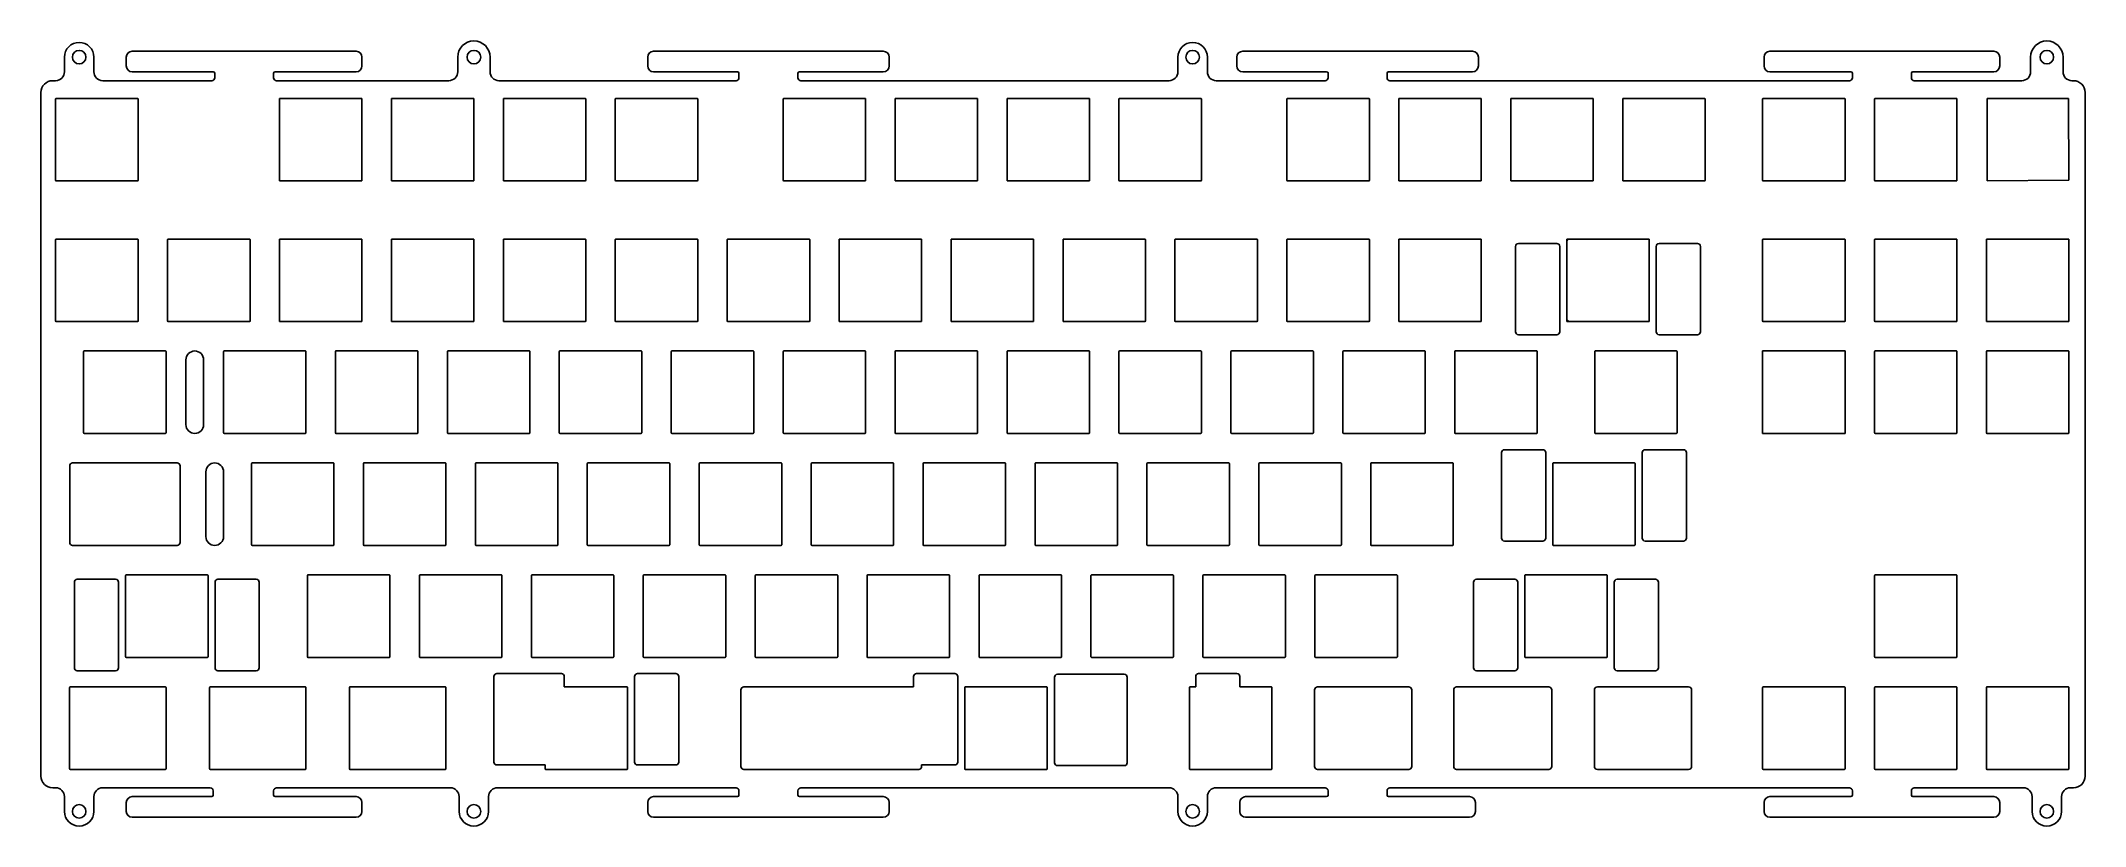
# Model space of a CAD drawing. Header units: inches. Extents: x -1240 to -893, y -581 to -448.
import ezdxf

# ---------------------------------------------------------------- set-up
doc = ezdxf.new("R2010")
doc.units = ezdxf.units.IN
doc.header["$LTSCALE"] = 0.64311
doc.header["$MEASUREMENT"] = 0
doc.layers.get('0').update_dxf_attribs({"linetype": 'CONTINUOUS'})

msp = doc.modelspace()

# ---------------------------------------------------------------- linework, layer by layer
at = {"color": 7, "linetype": 'Continuous'}
for p, q in [((-1235.8, -453.4), (-1235.8, -450.9)), ((-1230.8, -450.9), (-1230.8, -453.4)), ((-1225.3, -450.9), (-1225.3, -452.4)), ((-1186.3, -449.9), (-1224.3, -449.9)), ((-1185.3, -452.4), (-1185.3, -450.9)), ((-1169.05, -453.4), (-1169.05, -450.9)), ((-1163.55, -450.9), (-1163.55, -453.4)), ((-1136.8, -450.9), (-1136.8, -452.4)), ((-1096.8, -449.9), (-1135.8, -449.9)), ((-1095.8, -452.4), (-1095.8, -450.9)), ((-1046.8, -453.4), (-1046.8, -450.9)), ((-1041.8, -450.9), (-1041.8, -453.4)), ((-1036.8, -450.9), (-1036.8, -452.4)), ((-996.8, -449.9), (-1035.8, -449.9)), ((-995.8, -452.4), (-995.8, -450.9)), ((-947.3, -450.9), (-947.3, -452.4)), ((-908.3, -449.9), (-946.3, -449.9)), ((-907.3, -452.4), (-907.3, -450.9)), ((-902.05, -453.4), (-902.05, -450.9)), ((-896.55, -450.9), (-896.55, -453.4)), ((-1224.3, -453.4), (-1210.55, -453.4)), ((-1210.3, -454.4), (-1210.3, -453.65)), ((-1200.3, -453.65), (-1200.3, -454.4)), ((-1200.05, -453.4), (-1186.3, -453.4)), ((-1135.8, -453.4), (-1121.55, -453.4)), ((-1121.3, -454.4), (-1121.3, -453.65)), ((-1111.3, -453.65), (-1111.3, -454.4)), ((-1111.05, -453.4), (-1096.8, -453.4)), ((-1035.8, -453.4), (-1021.55, -453.4)), ((-1021.3, -454.4), (-1021.3, -453.65)), ((-1011.3, -453.65), (-1011.3, -454.4)), ((-1011.05, -453.4), (-996.8, -453.4)), ((-946.3, -453.4), (-932.55, -453.4)), ((-932.3, -454.4), (-932.3, -453.65)), ((-922.3, -453.65), (-922.3, -454.4)), ((-922.05, -453.4), (-908.3, -453.4)), ((-1239.8, -572.9), (-1239.8, -456.9)), ((-1237.8, -454.9), (-1237.3, -454.9)), ((-1237.3, -458), (-1237.3, -471.8)), ((-1223.4, -457.9), (-1237.2, -457.9)), ((-1229.3, -454.9), (-1210.8, -454.9)), ((-1223.3, -471.8), (-1223.3, -458)), ((-1199.8, -454.9), (-1170.55, -454.9)), ((-1199.3, -458), (-1199.3, -471.8)), ((-1185.4, -457.9), (-1199.2, -457.9)), ((-1185.3, -471.8), (-1185.3, -458)), ((-1180.3, -458), (-1180.3, -471.8)), ((-1166.4, -457.9), (-1180.2, -457.9)), ((-1166.3, -471.8), (-1166.3, -458)), ((-1162.05, -454.9), (-1121.8, -454.9)), ((-1161.3, -458), (-1161.3, -471.8)), ((-1147.4, -457.9), (-1161.2, -457.9)), ((-1147.3, -471.8), (-1147.3, -458)), ((-1142.3, -458), (-1142.3, -471.8)), ((-1128.4, -457.9), (-1142.2, -457.9)), ((-1128.3, -471.8), (-1128.3, -458)), ((-1113.8, -458), (-1113.8, -471.8)), ((-1099.9, -457.9), (-1113.7, -457.9)), ((-1110.8, -454.9), (-1048.3, -454.9)), ((-1099.8, -471.8), (-1099.8, -458)), ((-1094.8, -458), (-1094.8, -471.8)), ((-1080.9, -457.9), (-1094.7, -457.9)), ((-1080.8, -471.8), (-1080.8, -458)), ((-1075.8, -458), (-1075.8, -471.8)), ((-1061.9, -457.9), (-1075.7, -457.9)), ((-1061.8, -471.8), (-1061.8, -458)), ((-1056.8, -458), (-1056.8, -471.8)), ((-1042.9, -457.9), (-1056.7, -457.9)), ((-1042.8, -471.8), (-1042.8, -458)), ((-1040.3, -454.9), (-1021.8, -454.9)), ((-1028.3, -458), (-1028.3, -471.8)), ((-1014.4, -457.9), (-1028.2, -457.9)), ((-1014.3, -471.8), (-1014.3, -458)), ((-1010.8, -454.9), (-932.8, -454.9)), ((-1009.3, -458), (-1009.3, -471.8)), ((-995.4, -457.9), (-1009.2, -457.9)), ((-995.3, -471.8), (-995.3, -458)), ((-990.3, -458), (-990.3, -471.8)), ((-976.4, -457.9), (-990.2, -457.9)), ((-976.3, -471.8), (-976.3, -458)), ((-971.3, -458), (-971.3, -471.8)), ((-957.4, -457.9), (-971.2, -457.9)), ((-957.3, -471.8), (-957.3, -458)), ((-947.55, -458), (-947.55, -471.8)), ((-933.65, -457.9), (-947.45, -457.9)), ((-933.55, -471.8), (-933.55, -458)), ((-928.55, -458), (-928.55, -471.8)), ((-914.65, -457.9), (-928.45, -457.9)), ((-921.8, -454.9), (-903.55, -454.9)), ((-914.55, -471.8), (-914.55, -458)), ((-895.65, -457.9), (-909.45, -457.9)), ((-909.45, -457.9), (-909.45, -471.9)), ((-895.55, -471.8), (-895.65, -457.9)), ((-892.8, -456.9), (-892.8, -572.9)), ((-1237.2, -471.9), (-1223.4, -471.9)), ((-1199.2, -471.9), (-1185.4, -471.9)), ((-1180.2, -471.9), (-1166.4, -471.9)), ((-1161.2, -471.9), (-1147.4, -471.9)), ((-1142.2, -471.9), (-1128.4, -471.9)), ((-1113.7, -471.9), (-1099.9, -471.9)), ((-1094.7, -471.9), (-1080.9, -471.9)), ((-1075.7, -471.9), (-1061.9, -471.9)), ((-1056.7, -471.9), (-1042.9, -471.9)), ((-1028.2, -471.9), (-1014.4, -471.9)), ((-1009.2, -471.9), (-995.4, -471.9)), ((-990.2, -471.9), (-976.4, -471.9)), ((-971.2, -471.9), (-957.4, -471.9)), ((-947.45, -471.9), (-933.65, -471.9)), ((-928.45, -471.9), (-914.65, -471.9)), ((-909.45, -471.9), (-895.55, -471.8)), ((-1237.3, -495.67), (-1237.3, -481.87)), ((-1237.2, -481.77), (-1223.4, -481.77)), ((-1223.3, -481.87), (-1223.3, -495.67)), ((-1218.3, -495.67), (-1218.3, -481.87)), ((-1218.2, -481.77), (-1204.4, -481.77)), ((-1204.3, -481.87), (-1204.3, -495.67)), ((-1199.3, -495.67), (-1199.3, -481.87)), ((-1199.2, -481.77), (-1185.4, -481.77)), ((-1185.3, -481.87), (-1185.3, -495.67)), ((-1180.3, -495.67), (-1180.3, -481.87)), ((-1180.2, -481.77), (-1166.4, -481.77)), ((-1166.3, -481.87), (-1166.3, -495.67)), ((-1161.3, -495.67), (-1161.3, -481.87)), ((-1161.2, -481.77), (-1147.4, -481.77)), ((-1147.3, -481.87), (-1147.3, -495.67)), ((-1142.3, -495.67), (-1142.3, -481.87)), ((-1142.2, -481.77), (-1128.4, -481.77)), ((-1128.3, -481.87), (-1128.3, -495.67)), ((-1123.3, -495.67), (-1123.3, -481.87)), ((-1123.2, -481.77), (-1109.4, -481.77)), ((-1109.3, -481.87), (-1109.3, -495.67)), ((-1104.3, -495.67), (-1104.3, -481.87)), ((-1104.2, -481.77), (-1090.4, -481.77)), ((-1090.3, -481.87), (-1090.3, -495.67)), ((-1085.3, -495.67), (-1085.3, -481.87)), ((-1085.2, -481.77), (-1071.4, -481.77)), ((-1071.3, -481.87), (-1071.3, -495.67)), ((-1066.3, -495.67), (-1066.3, -481.87)), ((-1066.2, -481.77), (-1052.4, -481.77)), ((-1052.3, -481.87), (-1052.3, -495.67)), ((-1047.3, -495.67), (-1047.3, -481.87)), ((-1047.2, -481.77), (-1033.4, -481.77)), ((-1033.3, -481.87), (-1033.3, -495.67)), ((-1028.3, -495.67), (-1028.3, -481.87)), ((-1028.2, -481.77), (-1014.4, -481.77)), ((-1014.3, -481.87), (-1014.3, -495.67)), ((-1009.3, -495.67), (-1009.3, -481.87)), ((-1009.2, -481.77), (-995.4, -481.77)), ((-995.3, -481.87), (-995.3, -495.67)), ((-980.8, -486.27), (-980.8, -481.87)), ((-980.7, -481.77), (-966.9, -481.77)), ((-966.8, -481.87), (-966.8, -495.67)), ((-966.8, -481.87), (-966.8, -495.67)), ((-947.55, -495.67), (-947.55, -481.87)), ((-947.45, -481.77), (-933.65, -481.77)), ((-933.55, -481.87), (-933.55, -495.67)), ((-928.55, -495.67), (-928.55, -481.87)), ((-928.45, -481.77), (-914.65, -481.77)), ((-914.55, -481.87), (-914.55, -495.67)), ((-909.55, -495.67), (-909.55, -481.87)), ((-909.45, -481.77), (-895.65, -481.77)), ((-895.55, -481.87), (-895.55, -495.67)), ((-980.8, -495.67), (-980.8, -491.27)), ((-1223.4, -495.77), (-1237.2, -495.77)), ((-1204.4, -495.77), (-1218.2, -495.77)), ((-1185.4, -495.77), (-1199.2, -495.77)), ((-1166.4, -495.77), (-1180.2, -495.77)), ((-1147.4, -495.77), (-1161.2, -495.77)), ((-1128.4, -495.77), (-1142.2, -495.77)), ((-1109.4, -495.77), (-1123.2, -495.77)), ((-1090.4, -495.77), (-1104.2, -495.77)), ((-1071.4, -495.77), (-1085.2, -495.77)), ((-1052.4, -495.77), (-1066.2, -495.77)), ((-1033.4, -495.77), (-1047.2, -495.77)), ((-1014.4, -495.77), (-1028.2, -495.77)), ((-995.4, -495.77), (-1009.2, -495.77)), ((-966.9, -495.77), (-980.7, -495.77)), ((-933.65, -495.77), (-947.45, -495.77)), ((-914.65, -495.77), (-928.45, -495.77)), ((-895.65, -495.77), (-909.45, -495.77)), ((-1232.55, -514.67), (-1232.55, -500.87)), ((-1232.45, -500.77), (-1218.65, -500.77)), ((-1218.55, -500.87), (-1218.55, -514.67)), ((-1215.18, -502.27), (-1215.18, -513.27)), ((-1212.18, -513.27), (-1212.18, -502.27)), ((-1208.8, -514.67), (-1208.8, -500.87)), ((-1208.7, -500.77), (-1194.9, -500.77)), ((-1194.8, -500.87), (-1194.8, -514.67)), ((-1189.8, -514.67), (-1189.8, -500.87)), ((-1189.7, -500.77), (-1175.9, -500.77)), ((-1175.8, -500.87), (-1175.8, -514.67)), ((-1170.8, -514.67), (-1170.8, -500.87)), ((-1170.7, -500.77), (-1156.9, -500.77)), ((-1156.8, -500.87), (-1156.8, -514.67)), ((-1151.8, -514.67), (-1151.8, -500.87)), ((-1151.7, -500.77), (-1137.9, -500.77)), ((-1137.8, -500.87), (-1137.8, -514.67)), ((-1132.8, -514.67), (-1132.8, -500.87)), ((-1132.7, -500.77), (-1118.9, -500.77)), ((-1118.8, -500.87), (-1118.8, -514.67)), ((-1113.8, -514.67), (-1113.8, -500.87)), ((-1113.7, -500.77), (-1099.9, -500.77)), ((-1099.8, -500.87), (-1099.8, -514.67)), ((-1094.8, -514.67), (-1094.8, -500.87)), ((-1094.7, -500.77), (-1080.9, -500.77)), ((-1080.8, -500.87), (-1080.8, -514.67)), ((-1075.8, -514.67), (-1075.8, -500.87)), ((-1075.7, -500.77), (-1061.9, -500.77)), ((-1061.8, -500.87), (-1061.8, -514.67)), ((-1056.8, -514.67), (-1056.8, -500.87)), ((-1056.7, -500.77), (-1042.9, -500.77)), ((-1042.8, -500.87), (-1042.8, -514.67)), ((-1037.8, -514.67), (-1037.8, -500.87)), ((-1037.7, -500.77), (-1023.9, -500.77)), ((-1023.8, -500.87), (-1023.8, -514.67)), ((-1018.8, -514.67), (-1018.8, -500.87)), ((-1018.7, -500.77), (-1004.9, -500.77)), ((-1004.8, -500.87), (-1004.8, -514.67)), ((-999.8, -514.67), (-999.8, -500.87)), ((-999.7, -500.77), (-985.9, -500.77)), ((-985.8, -500.87), (-985.8, -514.67)), ((-976.05, -514.67), (-976.05, -500.87)), ((-975.95, -500.77), (-962.15, -500.77)), ((-962.05, -500.87), (-962.05, -514.67)), ((-933.55, -500.77), (-947.55, -500.77)), ((-947.55, -500.77), (-947.55, -514.77)), ((-933.55, -514.77), (-933.55, -500.77)), ((-928.55, -514.67), (-928.55, -500.87)), ((-928.45, -500.77), (-914.65, -500.77)), ((-914.55, -500.87), (-914.55, -514.67)), ((-909.55, -514.67), (-909.55, -500.87)), ((-909.45, -500.77), (-895.65, -500.77)), ((-895.55, -500.87), (-895.55, -514.67)), ((-1218.65, -514.77), (-1232.45, -514.77)), ((-1194.9, -514.77), (-1208.7, -514.77)), ((-1175.9, -514.77), (-1189.7, -514.77)), ((-1156.9, -514.77), (-1170.7, -514.77)), ((-1137.9, -514.77), (-1151.7, -514.77)), ((-1118.9, -514.77), (-1132.7, -514.77)), ((-1099.9, -514.77), (-1113.7, -514.77)), ((-1080.9, -514.77), (-1094.7, -514.77)), ((-1061.9, -514.77), (-1075.7, -514.77)), ((-1042.9, -514.77), (-1056.7, -514.77)), ((-1023.9, -514.77), (-1037.7, -514.77)), ((-1004.9, -514.77), (-1018.7, -514.77)), ((-985.9, -514.77), (-999.7, -514.77)), ((-962.15, -514.77), (-975.95, -514.77)), ((-947.55, -514.77), (-933.55, -514.77)), ((-914.65, -514.77), (-928.45, -514.77)), ((-895.65, -514.77), (-909.45, -514.77)), ((-1204.05, -533.67), (-1204.05, -519.87)), ((-1203.95, -519.77), (-1190.15, -519.77)), ((-1190.05, -519.87), (-1190.05, -533.67)), ((-1185.05, -533.67), (-1185.05, -519.87)), ((-1184.95, -519.77), (-1171.15, -519.77)), ((-1171.05, -519.87), (-1171.05, -533.67)), ((-1166.05, -533.67), (-1166.05, -519.87)), ((-1165.95, -519.77), (-1152.15, -519.77)), ((-1152.05, -519.87), (-1152.05, -533.67)), ((-1147.05, -533.67), (-1147.05, -519.87)), ((-1146.95, -519.77), (-1133.15, -519.77)), ((-1133.05, -519.87), (-1133.05, -533.67)), ((-1128.05, -533.67), (-1128.05, -519.87)), ((-1127.95, -519.77), (-1114.15, -519.77)), ((-1114.05, -519.87), (-1114.05, -533.67)), ((-1109.05, -533.67), (-1109.05, -519.87)), ((-1108.95, -519.77), (-1095.15, -519.77)), ((-1095.05, -519.87), (-1095.05, -533.67)), ((-1090.05, -533.67), (-1090.05, -519.87)), ((-1089.95, -519.77), (-1076.15, -519.77)), ((-1076.05, -519.87), (-1076.05, -533.67)), ((-1071.05, -533.67), (-1071.05, -519.87)), ((-1070.95, -519.77), (-1057.15, -519.77)), ((-1057.05, -519.87), (-1057.05, -533.67)), ((-1052.05, -533.67), (-1052.05, -519.87)), ((-1051.95, -519.77), (-1038.15, -519.77)), ((-1038.05, -519.87), (-1038.05, -533.67)), ((-1033.05, -533.67), (-1033.05, -519.87)), ((-1032.95, -519.77), (-1019.15, -519.77)), ((-1019.05, -519.87), (-1019.05, -533.67)), ((-1014.05, -533.67), (-1014.05, -519.87)), ((-1013.95, -519.77), (-1000.15, -519.77)), ((-1000.05, -519.87), (-1000.05, -533.67)), ((-983.18, -533.67), (-983.18, -519.87)), ((-983.18, -533.67), (-983.18, -519.87)), ((-983.08, -519.77), (-969.28, -519.77)), ((-969.18, -519.87), (-969.18, -533.67)), ((-969.18, -519.87), (-969.18, -533.67)), ((-1211.8, -521.27), (-1211.8, -532.27)), ((-1208.8, -532.27), (-1208.8, -521.27)), ((-1190.15, -533.77), (-1203.95, -533.77)), ((-1171.15, -533.77), (-1184.95, -533.77)), ((-1152.15, -533.77), (-1165.95, -533.77)), ((-1133.15, -533.77), (-1146.95, -533.77)), ((-1114.15, -533.77), (-1127.95, -533.77)), ((-1095.15, -533.77), (-1108.95, -533.77)), ((-1076.15, -533.77), (-1089.95, -533.77)), ((-1057.15, -533.77), (-1070.95, -533.77)), ((-1038.15, -533.77), (-1051.95, -533.77)), ((-1019.15, -533.77), (-1032.95, -533.77)), ((-1000.15, -533.77), (-1013.95, -533.77)), ((-969.28, -533.77), (-983.08, -533.77)), ((-1225.43, -552.67), (-1225.43, -538.87)), ((-1225.43, -552.67), (-1225.43, -538.87)), ((-1225.33, -538.77), (-1211.53, -538.77)), ((-1211.43, -538.87), (-1211.43, -552.67)), ((-1211.43, -538.87), (-1211.43, -552.67)), ((-1194.55, -552.67), (-1194.55, -538.87)), ((-1194.45, -538.77), (-1180.65, -538.77)), ((-1180.55, -538.87), (-1180.55, -552.67)), ((-1175.55, -552.67), (-1175.55, -538.87)), ((-1175.45, -538.77), (-1161.65, -538.77)), ((-1161.55, -538.87), (-1161.55, -552.67)), ((-1156.55, -552.67), (-1156.55, -538.87)), ((-1156.45, -538.77), (-1142.65, -538.77)), ((-1142.55, -538.87), (-1142.55, -552.67)), ((-1137.55, -552.67), (-1137.55, -538.87)), ((-1137.45, -538.77), (-1123.65, -538.77)), ((-1123.55, -538.87), (-1123.55, -552.67)), ((-1118.55, -552.67), (-1118.55, -538.87)), ((-1118.45, -538.77), (-1104.65, -538.77)), ((-1104.55, -538.87), (-1104.55, -552.67)), ((-1099.55, -552.67), (-1099.55, -538.87)), ((-1099.45, -538.77), (-1085.65, -538.77)), ((-1085.55, -538.87), (-1085.55, -552.67)), ((-1080.55, -552.67), (-1080.55, -538.87)), ((-1080.45, -538.77), (-1066.65, -538.77)), ((-1066.55, -538.87), (-1066.55, -552.67)), ((-1061.55, -552.67), (-1061.55, -538.87)), ((-1061.45, -538.77), (-1047.65, -538.77)), ((-1047.55, -538.87), (-1047.55, -552.67)), ((-1042.55, -552.67), (-1042.55, -538.87)), ((-1042.45, -538.77), (-1028.65, -538.77)), ((-1028.55, -538.87), (-1028.55, -552.67)), ((-1023.55, -552.67), (-1023.55, -538.87)), ((-1023.45, -538.77), (-1009.65, -538.77)), ((-1009.55, -538.87), (-1009.55, -552.67)), ((-987.93, -552.67), (-987.93, -538.87)), ((-987.93, -552.67), (-987.93, -538.87)), ((-987.83, -538.77), (-974.03, -538.77)), ((-973.93, -538.87), (-973.93, -552.67)), ((-973.93, -538.87), (-973.93, -552.67)), ((-928.55, -552.67), (-928.55, -538.87)), ((-928.45, -538.77), (-914.65, -538.77)), ((-914.55, -538.87), (-914.55, -552.67)), ((-1211.53, -552.77), (-1225.33, -552.77)), ((-1180.65, -552.77), (-1194.45, -552.77)), ((-1161.65, -552.77), (-1175.45, -552.77)), ((-1142.65, -552.77), (-1156.45, -552.77)), ((-1123.65, -552.77), (-1137.45, -552.77)), ((-1104.65, -552.77), (-1118.45, -552.77)), ((-1085.65, -552.77), (-1099.45, -552.77)), ((-1066.65, -552.77), (-1080.45, -552.77)), ((-1047.65, -552.77), (-1061.45, -552.77)), ((-1028.65, -552.77), (-1042.45, -552.77)), ((-1009.65, -552.77), (-1023.45, -552.77)), ((-974.03, -552.77), (-987.83, -552.77)), ((-914.65, -552.77), (-928.45, -552.77)), ((-1234.92, -571.67), (-1234.92, -557.87)), ((-1234.82, -557.77), (-1218.65, -557.77)), ((-1218.55, -557.87), (-1218.55, -571.67)), ((-1211.17, -571.67), (-1211.17, -557.87)), ((-1211.07, -557.77), (-1194.9, -557.77)), ((-1194.8, -557.87), (-1194.8, -571.67)), ((-1187.42, -571.67), (-1187.42, -557.87)), ((-1187.32, -557.77), (-1171.15, -557.77)), ((-1171.05, -557.87), (-1171.05, -571.67)), ((-1140.22, -557.87), (-1140.22, -571.67)), ((-1082.98, -571.67), (-1082.98, -557.87)), ((-1082.88, -557.77), (-1069.08, -557.77)), ((-1068.98, -557.87), (-1068.98, -571.67)), ((-1044.85, -571.67), (-1044.85, -557.87)), ((-1044.75, -557.77), (-1043.78, -557.77)), ((-1036.28, -557.77), (-1030.95, -557.77)), ((-1030.85, -557.87), (-1030.85, -571.67)), ((-1023.59, -571.27), (-1023.59, -558.27)), ((-1023.09, -557.77), (-1007.6, -557.77)), ((-1007.1, -558.27), (-1007.1, -571.27)), ((-999.98, -571.27), (-999.98, -558.27)), ((-999.48, -557.77), (-983.85, -557.77)), ((-983.35, -558.27), (-983.35, -571.27)), ((-976.1, -571.27), (-976.1, -558.27)), ((-975.6, -557.77), (-960.1, -557.77)), ((-959.6, -558.27), (-959.6, -571.27)), ((-947.55, -571.67), (-947.55, -557.87)), ((-947.45, -557.77), (-933.65, -557.77)), ((-933.55, -557.87), (-933.55, -571.67)), ((-928.55, -571.67), (-928.55, -557.87)), ((-928.45, -557.77), (-914.65, -557.77)), ((-914.55, -557.87), (-914.55, -571.67)), ((-909.55, -571.67), (-909.55, -557.87)), ((-909.45, -557.77), (-895.65, -557.77)), ((-895.55, -557.87), (-895.55, -571.67)), ((-1218.65, -571.77), (-1234.82, -571.77)), ((-1194.9, -571.77), (-1211.07, -571.77)), ((-1171.15, -571.77), (-1187.32, -571.77)), ((-1154.22, -571.67), (-1154.22, -571.02)), ((-1140.32, -571.77), (-1154.12, -571.77)), ((-1069.08, -571.77), (-1082.88, -571.77)), ((-1030.95, -571.77), (-1044.75, -571.77)), ((-1007.6, -571.77), (-1023.09, -571.77)), ((-983.85, -571.77), (-999.48, -571.77)), ((-960.1, -571.77), (-975.6, -571.77)), ((-933.65, -571.77), (-947.45, -571.77)), ((-914.65, -571.77), (-928.45, -571.77)), ((-895.65, -571.77), (-909.45, -571.77)), ((-1237.3, -574.9), (-1237.8, -574.9)), ((-1211.05, -574.9), (-1229.3, -574.9)), ((-1200.3, -575.4), (-1200.3, -576.15)), ((-1170.3, -574.9), (-1199.8, -574.9)), ((-1121.8, -574.9), (-1162.3, -574.9)), ((-1121.3, -576.15), (-1121.3, -575.4)), ((-1111.3, -575.4), (-1111.3, -576.15)), ((-1048.3, -574.9), (-1110.8, -574.9)), ((-1021.8, -574.9), (-1040.3, -574.9)), ((-1021.3, -576.15), (-1021.3, -575.4)), ((-1011.3, -575.4), (-1011.3, -576.15)), ((-932.8, -574.9), (-1010.8, -574.9)), ((-932.3, -576.15), (-932.3, -575.4)), ((-922.3, -575.4), (-922.3, -576.15)), ((-903.3, -574.9), (-921.8, -574.9)), ((-894.8, -574.9), (-895.3, -574.9)), ((-1235.8, -578.9), (-1235.8, -576.4)), ((-1230.8, -576.4), (-1230.8, -578.9)), ((-1225.3, -577.4), (-1225.3, -578.9)), ((-1210.8, -576.4), (-1224.3, -576.4)), ((-1186.3, -576.4), (-1200.05, -576.4)), ((-1185.3, -578.9), (-1185.3, -577.4)), ((-1168.8, -578.9), (-1168.8, -576.4)), ((-1163.8, -576.4), (-1163.8, -578.9)), ((-1136.8, -577.4), (-1136.8, -578.9)), ((-1121.55, -576.4), (-1135.8, -576.4)), ((-1096.8, -576.4), (-1111.05, -576.4)), ((-1095.8, -578.9), (-1095.8, -577.4)), ((-1046.8, -578.9), (-1046.8, -576.4)), ((-1036.3, -577.4), (-1036.3, -578.9)), ((-1021.55, -576.4), (-1035.3, -576.4)), ((-997.3, -576.4), (-1011.05, -576.4)), ((-996.3, -578.9), (-996.3, -577.4)), ((-947.3, -577.4), (-947.3, -578.9)), ((-932.55, -576.4), (-946.3, -576.4)), ((-908.3, -576.4), (-922.05, -576.4)), ((-907.3, -578.9), (-907.3, -577.4)), ((-901.8, -578.9), (-901.8, -576.4)), ((-896.8, -576.4), (-896.8, -578.9)), ((-1224.3, -579.9), (-1186.3, -579.9)), ((-1135.8, -579.9), (-1096.8, -579.9)), ((-1035.3, -579.9), (-997.3, -579.9)), ((-946.3, -579.9), (-908.3, -579.9))]:
    msp.add_line(p, q, dxfattribs=at)
for p, q in [((-895.05, -454.9), (-894.8, -454.9)), ((-980.8, -482.27), (-980.8, -495.27)), ((-989.49, -483.02), (-989.49, -497.52)), ((-988.99, -482.52), (-982.49, -482.52)), ((-981.99, -483.02), (-981.99, -497.52)), ((-965.61, -483.02), (-965.61, -497.52)), ((-965.11, -482.52), (-958.61, -482.52)), ((-958.11, -483.02), (-958.11, -497.52)), ((-988.99, -498.02), (-982.49, -498.02)), ((-965.11, -498.02), (-958.61, -498.02)), ((-1234.91, -520.27), (-1234.91, -533.27)), ((-1234.41, -519.77), (-1216.68, -519.77)), ((-1216.18, -533.27), (-1216.18, -520.27)), ((-991.87, -532.52), (-991.87, -518.02)), ((-991.37, -517.52), (-984.87, -517.52)), ((-984.37, -532.52), (-984.37, -518.02)), ((-967.99, -532.52), (-967.99, -518.02)), ((-967.49, -517.52), (-960.99, -517.52)), ((-960.49, -532.52), (-960.49, -518.02)), ((-1234.41, -533.77), (-1216.68, -533.77)), ((-991.37, -533.02), (-984.87, -533.02)), ((-967.49, -533.02), (-960.99, -533.02)), ((-1234.12, -540.02), (-1234.12, -554.52)), ((-1233.62, -539.52), (-1227.12, -539.52)), ((-1226.62, -540.02), (-1226.62, -554.52)), ((-1210.24, -540.02), (-1210.24, -554.52)), ((-1209.74, -539.52), (-1203.24, -539.52)), ((-1202.74, -540.02), (-1202.74, -554.52)), ((-996.62, -540.02), (-996.62, -554.52)), ((-996.12, -539.52), (-989.62, -539.52)), ((-989.12, -540.02), (-989.12, -554.52)), ((-972.74, -540.02), (-972.74, -554.52)), ((-972.24, -539.52), (-965.74, -539.52)), ((-965.24, -540.02), (-965.24, -554.52)), ((-1233.62, -555.02), (-1227.12, -555.02)), ((-1209.74, -555.02), (-1203.24, -555.02)), ((-996.12, -555.02), (-989.62, -555.02)), ((-972.24, -555.02), (-965.74, -555.02)), ((-1162.9, -570.52), (-1162.9, -556.02)), ((-1162.4, -555.52), (-1151.45, -555.52)), ((-1150.95, -557.77), (-1150.95, -556.02)), ((-1140.32, -557.77), (-1150.95, -557.77)), ((-1139.03, -570.52), (-1139.03, -556.02)), ((-1138.53, -555.52), (-1132.03, -555.52)), ((-1131.53, -570.52), (-1131.53, -556.02)), ((-1120.97, -558.27), (-1120.97, -571.27)), ((-1120.47, -557.77), (-1091.66, -557.77)), ((-1091.66, -557.77), (-1091.66, -556.02)), ((-1091.16, -555.52), (-1084.66, -555.52)), ((-1084.16, -570.52), (-1084.16, -556.02)), ((-1069.48, -557.77), (-1082.48, -557.77)), ((-1067.74, -570.64), (-1067.74, -556.14)), ((-1067.24, -555.64), (-1055.9, -555.64)), ((-1055.4, -570.64), (-1055.4, -556.14)), ((-1043.78, -557.77), (-1043.78, -556.01)), ((-1043.28, -555.51), (-1036.78, -555.51)), ((-1036.28, -557.77), (-1036.28, -556.01)), ((-1162.4, -571.02), (-1154.22, -571.02)), ((-1153.72, -571.77), (-1140.72, -571.77)), ((-1138.53, -571.02), (-1132.03, -571.02)), ((-1120.52, -571.77), (-1090.8, -571.77)), ((-1090.3, -571.02), (-1084.66, -571.02)), ((-1090.3, -571.02), (-1090.3, -571.27)), ((-1082.48, -571.77), (-1069.48, -571.77)), ((-1067.24, -571.14), (-1055.9, -571.14)), ((-1210.55, -576.15), (-1210.55, -575.4)), ((-1041.8, -578.9), (-1041.8, -576.4))]:
    msp.add_line(p, q)
for centre in [(-1233.3, -450.9), (-1166.3, -450.9), (-1044.3, -450.9), (-899.3, -450.9), (-1233.3, -578.9), (-1166.3, -578.9), (-1044.3, -578.9), (-899.3, -578.9)]:
    msp.add_circle(centre, 1.15)
for centre, radius, start, end in [((-1233.3, -450.9), 2.5, 0, 180), ((-1224.3, -450.9), 1, 90, 180), ((-1186.3, -450.9), 1, 0, 90), ((-1166.3, -450.9), 2.75, 0, 180), ((-1135.8, -450.9), 1, 90, 180), ((-1096.8, -450.9), 1, 0, 90), ((-1044.3, -450.9), 2.5, 0, 180), ((-1035.8, -450.9), 1, 90, 180), ((-996.8, -450.9), 1, 0, 90), ((-946.3, -450.9), 1, 90, 180), ((-908.3, -450.9), 1, 0, 90), ((-899.3, -450.9), 2.75, 0, 180), ((-1237.3, -453.4), 1.5, 270, 0), ((-1229.3, -453.4), 1.5, 180, 270), ((-1224.3, -452.4), 1, 180, 270), ((-1210.8, -454.4), 0.5, 270, 0), ((-1210.55, -453.65), 0.25, 0, 90), ((-1200.05, -453.65), 0.25, 90, 180), ((-1199.8, -454.4), 0.5, 180, 270), ((-1186.3, -452.4), 1, 270, 0), ((-1170.55, -453.4), 1.5, 270, 0), ((-1162.05, -453.4), 1.5, 180, 270), ((-1135.8, -452.4), 1, 180, 270), ((-1121.8, -454.4), 0.5, 270, 0), ((-1121.55, -453.65), 0.25, 0, 90), ((-1111.05, -453.65), 0.25, 90, 180), ((-1110.8, -454.4), 0.5, 180, 270), ((-1096.8, -452.4), 1, 270, 0), ((-1048.3, -453.4), 1.5, 270, 0), ((-1040.3, -453.4), 1.5, 180, 270), ((-1035.8, -452.4), 1, 180, 270), ((-1021.8, -454.4), 0.5, 270, 0), ((-1021.55, -453.65), 0.25, 0, 90), ((-1011.05, -453.65), 0.25, 90, 180), ((-1010.8, -454.4), 0.5, 180, 270), ((-996.8, -452.4), 1, 270, 0), ((-946.3, -452.4), 1, 180, 270), ((-932.8, -454.4), 0.5, 270, 0), ((-932.55, -453.65), 0.25, 0, 90), ((-922.05, -453.65), 0.25, 90, 180), ((-921.8, -454.4), 0.5, 180, 270), ((-908.3, -452.4), 1, 270, 0), ((-903.55, -453.4), 1.5, 270, 0), ((-895.05, -453.4), 1.5, 180, 270), ((-1237.8, -456.9), 2, 90, 180), ((-1237.2, -458), 0.1, 90, 180), ((-1223.4, -458), 0.1, 0, 90), ((-1199.2, -458), 0.1, 90, 180), ((-1185.4, -458), 0.1, 0, 90), ((-1180.2, -458), 0.1, 90, 180), ((-1166.4, -458), 0.1, 0, 90), ((-1161.2, -458), 0.1, 90, 180), ((-1147.4, -458), 0.1, 0, 90), ((-1142.2, -458), 0.1, 90, 180), ((-1128.4, -458), 0.1, 0, 90), ((-1113.7, -458), 0.1, 90, 180), ((-1099.9, -458), 0.1, 0, 90), ((-1094.7, -458), 0.1, 90, 180), ((-1080.9, -458), 0.1, 0, 90), ((-1075.7, -458), 0.1, 90, 180), ((-1061.9, -458), 0.1, 0, 90), ((-1056.7, -458), 0.1, 90, 180), ((-1042.9, -458), 0.1, 0, 90), ((-1028.2, -458), 0.1, 90, 180), ((-1014.4, -458), 0.1, 0, 90), ((-1009.2, -458), 0.1, 90, 180), ((-995.4, -458), 0.1, 0, 90), ((-990.2, -458), 0.1, 90, 180), ((-976.4, -458), 0.1, 0, 90), ((-971.2, -458), 0.1, 90, 180), ((-957.4, -458), 0.1, 0, 90), ((-947.45, -458), 0.1, 90, 180), ((-933.65, -458), 0.1, 0, 90), ((-928.45, -458), 0.1, 90, 180), ((-914.65, -458), 0.1, 0, 90), ((-894.8, -456.9), 2, 0, 90), ((-1237.2, -471.8), 0.1, 180, 270), ((-1223.4, -471.8), 0.1, 270, 0), ((-1199.2, -471.8), 0.1, 180, 270), ((-1185.4, -471.8), 0.1, 270, 0), ((-1180.2, -471.8), 0.1, 180, 270), ((-1166.4, -471.8), 0.1, 270, 0), ((-1161.2, -471.8), 0.1, 180, 270), ((-1147.4, -471.8), 0.1, 270, 0), ((-1142.2, -471.8), 0.1, 180, 270), ((-1128.4, -471.8), 0.1, 270, 0), ((-1113.7, -471.8), 0.1, 180, 270), ((-1099.9, -471.8), 0.1, 270, 0), ((-1094.7, -471.8), 0.1, 180, 270), ((-1080.9, -471.8), 0.1, 270, 0), ((-1075.7, -471.8), 0.1, 180, 270), ((-1061.9, -471.8), 0.1, 270, 0), ((-1056.7, -471.8), 0.1, 180, 270), ((-1042.9, -471.8), 0.1, 270, 0), ((-1028.2, -471.8), 0.1, 180, 270), ((-1014.4, -471.8), 0.1, 270, 0), ((-1009.2, -471.8), 0.1, 180, 270), ((-995.4, -471.8), 0.1, 270, 0), ((-990.2, -471.8), 0.1, 180, 270), ((-976.4, -471.8), 0.1, 270, 0), ((-971.2, -471.8), 0.1, 180, 270), ((-957.4, -471.8), 0.1, 270, 0), ((-947.45, -471.8), 0.1, 180, 270), ((-933.65, -471.8), 0.1, 270, 0), ((-928.45, -471.8), 0.1, 180, 270), ((-914.65, -471.8), 0.1, 270, 0), ((-1237.2, -481.87), 0.1, 90, 180), ((-1223.4, -481.87), 0.1, 0, 90), ((-1218.2, -481.87), 0.1, 90, 180), ((-1204.4, -481.87), 0.1, 0, 90), ((-1199.2, -481.87), 0.1, 90, 180), ((-1185.4, -481.87), 0.1, 0, 90), ((-1180.2, -481.87), 0.1, 90, 180), ((-1166.4, -481.87), 0.1, 0, 90), ((-1161.2, -481.87), 0.1, 90, 180), ((-1147.4, -481.87), 0.1, 0, 90), ((-1142.2, -481.87), 0.1, 90, 180), ((-1128.4, -481.87), 0.1, 0, 90), ((-1123.2, -481.87), 0.1, 90, 180), ((-1109.4, -481.87), 0.1, 0, 90), ((-1104.2, -481.87), 0.1, 90, 180), ((-1090.4, -481.87), 0.1, 0, 90), ((-1085.2, -481.87), 0.1, 90, 180), ((-1071.4, -481.87), 0.1, 0, 90), ((-1066.2, -481.87), 0.1, 90, 180), ((-1052.4, -481.87), 0.1, 0, 90), ((-1047.2, -481.87), 0.1, 90, 180), ((-1033.4, -481.87), 0.1, 0, 90), ((-1028.2, -481.87), 0.1, 90, 180), ((-1014.4, -481.87), 0.1, 0, 90), ((-1009.2, -481.87), 0.1, 90, 180), ((-995.4, -481.87), 0.1, 0, 90), ((-980.7, -481.87), 0.1, 90, 180), ((-966.9, -481.87), 0.1, 0, 90), ((-947.45, -481.87), 0.1, 90, 180), ((-933.65, -481.87), 0.1, 0, 90), ((-928.45, -481.87), 0.1, 90, 180), ((-914.65, -481.87), 0.1, 0, 90), ((-909.45, -481.87), 0.1, 90, 180), ((-895.65, -481.87), 0.1, 0, 90), ((-1237.2, -495.67), 0.1, 180, 270), ((-1223.4, -495.67), 0.1, 270, 0), ((-1218.2, -495.67), 0.1, 180, 270), ((-1204.4, -495.67), 0.1, 270, 0), ((-1199.2, -495.67), 0.1, 180, 270), ((-1185.4, -495.67), 0.1, 270, 0), ((-1180.2, -495.67), 0.1, 180, 270), ((-1166.4, -495.67), 0.1, 270, 0), ((-1161.2, -495.67), 0.1, 180, 270), ((-1147.4, -495.67), 0.1, 270, 0), ((-1142.2, -495.67), 0.1, 180, 270), ((-1128.4, -495.67), 0.1, 270, 0), ((-1123.2, -495.67), 0.1, 180, 270), ((-1109.4, -495.67), 0.1, 270, 0), ((-1104.2, -495.67), 0.1, 180, 270), ((-1090.4, -495.67), 0.1, 270, 0), ((-1085.2, -495.67), 0.1, 180, 270), ((-1071.4, -495.67), 0.1, 270, 0), ((-1066.2, -495.67), 0.1, 180, 270), ((-1052.4, -495.67), 0.1, 270, 0), ((-1047.2, -495.67), 0.1, 180, 270), ((-1033.4, -495.67), 0.1, 270, 0), ((-1028.2, -495.67), 0.1, 180, 270), ((-1014.4, -495.67), 0.1, 270, 0), ((-1009.2, -495.67), 0.1, 180, 270), ((-995.4, -495.67), 0.1, 270, 0), ((-980.7, -495.67), 0.1, 180, 270), ((-966.9, -495.67), 0.1, 270, 0), ((-947.45, -495.67), 0.1, 180, 270), ((-933.65, -495.67), 0.1, 270, 0), ((-928.45, -495.67), 0.1, 180, 270), ((-914.65, -495.67), 0.1, 270, 0), ((-909.45, -495.67), 0.1, 180, 270), ((-895.65, -495.67), 0.1, 270, 0), ((-1232.45, -500.87), 0.1, 90, 180), ((-1218.65, -500.87), 0.1, 0, 90), ((-1213.68, -502.27), 1.5, 0, 180), ((-1208.7, -500.87), 0.1, 90, 180), ((-1194.9, -500.87), 0.1, 0, 90), ((-1189.7, -500.87), 0.1, 90, 180), ((-1175.9, -500.87), 0.1, 0, 90), ((-1170.7, -500.87), 0.1, 90, 180), ((-1156.9, -500.87), 0.1, 0, 90), ((-1151.7, -500.87), 0.1, 90, 180), ((-1137.9, -500.87), 0.1, 0, 90), ((-1132.7, -500.87), 0.1, 90, 180), ((-1118.9, -500.87), 0.1, 0, 90), ((-1113.7, -500.87), 0.1, 90, 180), ((-1099.9, -500.87), 0.1, 0, 90), ((-1094.7, -500.87), 0.1, 90, 180), ((-1080.9, -500.87), 0.1, 0, 90), ((-1075.7, -500.87), 0.1, 90, 180), ((-1061.9, -500.87), 0.1, 0, 90), ((-1056.7, -500.87), 0.1, 90, 180), ((-1042.9, -500.87), 0.1, 0, 90), ((-1037.7, -500.87), 0.1, 90, 180), ((-1023.9, -500.87), 0.1, 0, 90), ((-1018.7, -500.87), 0.1, 90, 180), ((-1004.9, -500.87), 0.1, 0, 90), ((-999.7, -500.87), 0.1, 90, 180), ((-985.9, -500.87), 0.1, 0, 90), ((-975.95, -500.87), 0.1, 90, 180), ((-962.15, -500.87), 0.1, 0, 90), ((-928.45, -500.87), 0.1, 90, 180), ((-914.65, -500.87), 0.1, 0, 90), ((-909.45, -500.87), 0.1, 90, 180), ((-895.65, -500.87), 0.1, 0, 90), ((-1213.68, -513.27), 1.5, 180, 0), ((-1232.45, -514.67), 0.1, 180, 270), ((-1218.65, -514.67), 0.1, 270, 0), ((-1208.7, -514.67), 0.1, 180, 270), ((-1194.9, -514.67), 0.1, 270, 0), ((-1189.7, -514.67), 0.1, 180, 270), ((-1175.9, -514.67), 0.1, 270, 0), ((-1170.7, -514.67), 0.1, 180, 270), ((-1156.9, -514.67), 0.1, 270, 0), ((-1151.7, -514.67), 0.1, 180, 270), ((-1137.9, -514.67), 0.1, 270, 0), ((-1132.7, -514.67), 0.1, 180, 270), ((-1118.9, -514.67), 0.1, 270, 0), ((-1113.7, -514.67), 0.1, 180, 270), ((-1099.9, -514.67), 0.1, 270, 0), ((-1094.7, -514.67), 0.1, 180, 270), ((-1080.9, -514.67), 0.1, 270, 0), ((-1075.7, -514.67), 0.1, 180, 270), ((-1061.9, -514.67), 0.1, 270, 0), ((-1056.7, -514.67), 0.1, 180, 270), ((-1042.9, -514.67), 0.1, 270, 0), ((-1037.7, -514.67), 0.1, 180, 270), ((-1023.9, -514.67), 0.1, 270, 0), ((-1018.7, -514.67), 0.1, 180, 270), ((-1004.9, -514.67), 0.1, 270, 0), ((-999.7, -514.67), 0.1, 180, 270), ((-985.9, -514.67), 0.1, 270, 0), ((-975.95, -514.67), 0.1, 180, 270), ((-962.15, -514.67), 0.1, 270, 0), ((-928.45, -514.67), 0.1, 180, 270), ((-914.65, -514.67), 0.1, 270, 0), ((-909.45, -514.67), 0.1, 180, 270), ((-895.65, -514.67), 0.1, 270, 0), ((-1210.3, -521.27), 1.5, 0, 180), ((-1203.95, -519.87), 0.1, 90, 180), ((-1190.15, -519.87), 0.1, 0, 90), ((-1184.95, -519.87), 0.1, 90, 180), ((-1171.15, -519.87), 0.1, 0, 90), ((-1165.95, -519.87), 0.1, 90, 180), ((-1152.15, -519.87), 0.1, 0, 90), ((-1146.95, -519.87), 0.1, 90, 180), ((-1133.15, -519.87), 0.1, 0, 90), ((-1127.95, -519.87), 0.1, 90, 180), ((-1114.15, -519.87), 0.1, 0, 90), ((-1108.95, -519.87), 0.1, 90, 180), ((-1095.15, -519.87), 0.1, 0, 90), ((-1089.95, -519.87), 0.1, 90, 180), ((-1076.15, -519.87), 0.1, 0, 90), ((-1070.95, -519.87), 0.1, 90, 180), ((-1057.15, -519.87), 0.1, 0, 90), ((-1051.95, -519.87), 0.1, 90, 180), ((-1038.15, -519.87), 0.1, 0, 90), ((-1032.95, -519.87), 0.1, 90, 180), ((-1019.15, -519.87), 0.1, 0, 90), ((-1013.95, -519.87), 0.1, 90, 180), ((-1000.15, -519.87), 0.1, 0, 90), ((-983.08, -519.87), 0.1, 90, 180), ((-969.28, -519.87), 0.1, 0, 90), ((-1210.3, -532.27), 1.5, 180, 0), ((-1203.95, -533.67), 0.1, 180, 270), ((-1190.15, -533.67), 0.1, 270, 0), ((-1184.95, -533.67), 0.1, 180, 270), ((-1171.15, -533.67), 0.1, 270, 0), ((-1165.95, -533.67), 0.1, 180, 270), ((-1152.15, -533.67), 0.1, 270, 0), ((-1146.95, -533.67), 0.1, 180, 270), ((-1133.15, -533.67), 0.1, 270, 0), ((-1127.95, -533.67), 0.1, 180, 270), ((-1114.15, -533.67), 0.1, 270, 0), ((-1108.95, -533.67), 0.1, 180, 270), ((-1095.15, -533.67), 0.1, 270, 0), ((-1089.95, -533.67), 0.1, 180, 270), ((-1076.15, -533.67), 0.1, 270, 0), ((-1070.95, -533.67), 0.1, 180, 270), ((-1057.15, -533.67), 0.1, 270, 0), ((-1051.95, -533.67), 0.1, 180, 270), ((-1038.15, -533.67), 0.1, 270, 0), ((-1032.95, -533.67), 0.1, 180, 270), ((-1019.15, -533.67), 0.1, 270, 0), ((-1013.95, -533.67), 0.1, 180, 270), ((-1000.15, -533.67), 0.1, 270, 0), ((-983.08, -533.67), 0.1, 180, 270), ((-969.28, -533.67), 0.1, 270, 0), ((-1225.33, -538.87), 0.1, 90, 180), ((-1211.53, -538.87), 0.1, 0, 90), ((-1194.45, -538.87), 0.1, 90, 180), ((-1180.65, -538.87), 0.1, 0, 90), ((-1175.45, -538.87), 0.1, 90, 180), ((-1161.65, -538.87), 0.1, 0, 90), ((-1156.45, -538.87), 0.1, 90, 180), ((-1142.65, -538.87), 0.1, 0, 90), ((-1137.45, -538.87), 0.1, 90, 180), ((-1123.65, -538.87), 0.1, 0, 90), ((-1118.45, -538.87), 0.1, 90, 180), ((-1104.65, -538.87), 0.1, 0, 90), ((-1099.45, -538.87), 0.1, 90, 180), ((-1085.65, -538.87), 0.1, 0, 90), ((-1080.45, -538.87), 0.1, 90, 180), ((-1066.65, -538.87), 0.1, 0, 90), ((-1061.45, -538.87), 0.1, 90, 180), ((-1047.65, -538.87), 0.1, 0, 90), ((-1042.45, -538.87), 0.1, 90, 180), ((-1028.65, -538.87), 0.1, 0, 90), ((-1023.45, -538.87), 0.1, 90, 180), ((-1009.65, -538.87), 0.1, 0, 90), ((-987.83, -538.87), 0.1, 90, 180), ((-974.03, -538.87), 0.1, 0, 90), ((-928.45, -538.87), 0.1, 90, 180), ((-914.65, -538.87), 0.1, 0, 90), ((-1225.33, -552.67), 0.1, 180, 270), ((-1211.53, -552.67), 0.1, 270, 0), ((-1194.45, -552.67), 0.1, 180, 270), ((-1180.65, -552.67), 0.1, 270, 0), ((-1175.45, -552.67), 0.1, 180, 270), ((-1161.65, -552.67), 0.1, 270, 0), ((-1156.45, -552.67), 0.1, 180, 270), ((-1142.65, -552.67), 0.1, 270, 0), ((-1137.45, -552.67), 0.1, 180, 270), ((-1123.65, -552.67), 0.1, 270, 0), ((-1118.45, -552.67), 0.1, 180, 270), ((-1104.65, -552.67), 0.1, 270, 0), ((-1099.45, -552.67), 0.1, 180, 270), ((-1085.65, -552.67), 0.1, 270, 0), ((-1080.45, -552.67), 0.1, 180, 270), ((-1066.65, -552.67), 0.1, 270, 0), ((-1061.45, -552.67), 0.1, 180, 270), ((-1047.65, -552.67), 0.1, 270, 0), ((-1042.45, -552.67), 0.1, 180, 270), ((-1028.65, -552.67), 0.1, 270, 0), ((-1023.45, -552.67), 0.1, 180, 270), ((-1009.65, -552.67), 0.1, 270, 0), ((-987.83, -552.67), 0.1, 180, 270), ((-974.03, -552.67), 0.1, 270, 0), ((-928.45, -552.67), 0.1, 180, 270), ((-914.65, -552.67), 0.1, 270, 0), ((-1234.82, -557.87), 0.1, 90, 180), ((-1218.65, -557.87), 0.1, 0, 90), ((-1211.07, -557.87), 0.1, 90, 180), ((-1194.9, -557.87), 0.1, 0, 90), ((-1187.32, -557.87), 0.1, 90, 180), ((-1171.15, -557.87), 0.1, 0, 90), ((-1140.32, -557.87), 0.1, 0, 90), ((-1082.88, -557.87), 0.1, 90, 180), ((-1069.08, -557.87), 0.1, 0, 90), ((-1044.75, -557.87), 0.1, 90, 180), ((-1030.95, -557.87), 0.1, 0, 90), ((-1023.09, -558.27), 0.5, 90, 180), ((-1007.6, -558.27), 0.5, 0, 90), ((-999.48, -558.27), 0.5, 90, 180), ((-983.85, -558.27), 0.5, 0, 90), ((-975.6, -558.27), 0.5, 90, 180), ((-960.1, -558.27), 0.5, 0, 90), ((-947.45, -557.87), 0.1, 90, 180), ((-933.65, -557.87), 0.1, 0, 90), ((-928.45, -557.87), 0.1, 90, 180), ((-914.65, -557.87), 0.1, 0, 90), ((-909.45, -557.87), 0.1, 90, 180), ((-895.65, -557.87), 0.1, 0, 90), ((-1234.82, -571.67), 0.1, 180, 270), ((-1218.65, -571.67), 0.1, 270, 0), ((-1211.07, -571.67), 0.1, 180, 270), ((-1194.9, -571.67), 0.1, 270, 0), ((-1187.32, -571.67), 0.1, 180, 270), ((-1171.15, -571.67), 0.1, 270, 0), ((-1154.12, -571.67), 0.1, 180, 270), ((-1140.32, -571.67), 0.1, 270, 0), ((-1082.88, -571.67), 0.1, 180, 270), ((-1069.08, -571.67), 0.1, 270, 0), ((-1044.75, -571.67), 0.1, 180, 270), ((-1030.95, -571.67), 0.1, 270, 0), ((-1023.09, -571.27), 0.5, 180, 270), ((-1007.6, -571.27), 0.5, 270, 0), ((-999.48, -571.27), 0.5, 180, 270), ((-983.85, -571.27), 0.5, 270, 0), ((-975.6, -571.27), 0.5, 180, 270), ((-960.1, -571.27), 0.5, 270, 0), ((-947.45, -571.67), 0.1, 180, 270), ((-933.65, -571.67), 0.1, 270, 0), ((-928.45, -571.67), 0.1, 180, 270), ((-914.65, -571.67), 0.1, 270, 0), ((-909.45, -571.67), 0.1, 180, 270), ((-895.65, -571.67), 0.1, 270, 0), ((-1237.8, -572.9), 2, 180, 270), ((-1237.3, -576.4), 1.5, 0, 90), ((-1229.3, -576.4), 1.5, 90, 180), ((-1199.8, -575.4), 0.5, 90, 180), ((-1170.3, -576.4), 1.5, 0, 90), ((-1162.3, -576.4), 1.5, 90, 180), ((-1121.8, -575.4), 0.5, 0, 90), ((-1110.8, -575.4), 0.5, 90, 180), ((-1048.3, -576.4), 1.5, 0, 90), ((-1040.3, -576.4), 1.5, 90, 180), ((-1021.8, -575.4), 0.5, 0, 90), ((-1010.8, -575.4), 0.5, 90, 180), ((-932.8, -575.4), 0.5, 0, 90), ((-921.8, -575.4), 0.5, 90, 180), ((-903.3, -576.4), 1.5, 0, 90), ((-895.3, -576.4), 1.5, 90, 180), ((-894.8, -572.9), 2, 270, 0), ((-1233.3, -578.9), 2.5, 180, 0), ((-1224.3, -577.4), 1, 90, 180), ((-1224.3, -578.9), 1, 180, 270), ((-1200.05, -576.15), 0.25, 180, 270), ((-1186.3, -577.4), 1, 0, 90), ((-1186.3, -578.9), 1, 270, 0), ((-1166.3, -578.9), 2.5, 180, 0), ((-1135.8, -577.4), 1, 90, 180), ((-1135.8, -578.9), 1, 180, 270), ((-1121.55, -576.15), 0.25, 270, 0), ((-1111.05, -576.15), 0.25, 180, 270), ((-1096.8, -577.4), 1, 0, 90), ((-1096.8, -578.9), 1, 270, 0), ((-1044.3, -578.9), 2.5, 180, 0), ((-1035.3, -577.4), 1, 90, 180), ((-1035.3, -578.9), 1, 180, 270), ((-1021.55, -576.15), 0.25, 270, 0), ((-1011.05, -576.15), 0.25, 180, 270), ((-997.3, -577.4), 1, 0, 90), ((-997.3, -578.9), 1, 270, 0), ((-946.3, -577.4), 1, 90, 180), ((-946.3, -578.9), 1, 180, 270), ((-932.55, -576.15), 0.25, 270, 0), ((-922.05, -576.15), 0.25, 180, 270), ((-908.3, -577.4), 1, 0, 90), ((-908.3, -578.9), 1, 270, 0), ((-899.3, -578.9), 2.5, 180, 0)]:
    msp.add_arc(centre, radius, start, end, dxfattribs=at)
for centre, radius, start, end in [((-980.3, -482.27), 0.5, 90, 180), ((-988.99, -483.02), 0.5, 90, 180), ((-982.49, -483.02), 0.5, 0, 90), ((-965.11, -483.02), 0.5, 90, 180), ((-958.61, -483.02), 0.5, 0, 90), ((-980.3, -495.27), 0.5, 180, 270), ((-988.99, -497.52), 0.5, 180, 270), ((-982.49, -497.52), 0.5, 270, 0), ((-965.11, -497.52), 0.5, 180, 270), ((-958.61, -497.52), 0.5, 270, 0), ((-1234.41, -520.27), 0.5, 90, 180), ((-1216.68, -520.27), 0.5, 0, 90), ((-991.37, -518.02), 0.5, 90, 180), ((-984.87, -518.02), 0.5, 0, 90), ((-967.49, -518.02), 0.5, 90, 180), ((-960.99, -518.02), 0.5, 0, 90), ((-1234.41, -533.27), 0.5, 180, 270), ((-1216.68, -533.27), 0.5, 270, 0), ((-991.37, -532.52), 0.5, 180, 270), ((-984.87, -532.52), 0.5, 270, 0), ((-967.49, -532.52), 0.5, 180, 270), ((-960.99, -532.52), 0.5, 270, 0), ((-1233.62, -540.02), 0.5, 90, 180), ((-1227.12, -540.02), 0.5, 0, 90), ((-1209.74, -540.02), 0.5, 90, 180), ((-1203.24, -540.02), 0.5, 0, 90), ((-996.12, -540.02), 0.5, 90, 180), ((-989.62, -540.02), 0.5, 0, 90), ((-972.24, -540.02), 0.5, 90, 180), ((-965.74, -540.02), 0.5, 0, 90), ((-1233.62, -554.52), 0.5, 180, 270), ((-1227.12, -554.52), 0.5, 270, 0), ((-1209.74, -554.52), 0.5, 180, 270), ((-1203.24, -554.52), 0.5, 270, 0), ((-996.12, -554.52), 0.5, 180, 270), ((-989.62, -554.52), 0.5, 270, 0), ((-972.24, -554.52), 0.5, 180, 270), ((-965.74, -554.52), 0.5, 270, 0), ((-1162.4, -556.02), 0.5, 90, 180), ((-1151.45, -556.02), 0.5, 0, 90), ((-1138.53, -556.02), 0.5, 90, 180), ((-1132.03, -556.02), 0.5, 0, 90), ((-1120.47, -558.27), 0.5, 90, 180), ((-1091.16, -556.02), 0.5, 90, 180), ((-1084.66, -556.02), 0.5, 0, 90), ((-1067.24, -556.14), 0.5, 90, 180), ((-1055.9, -556.14), 0.5, 0, 90), ((-1043.28, -556.01), 0.5, 90, 180), ((-1036.78, -556.01), 0.5, 0, 90), ((-1162.4, -570.52), 0.5, 180, 270), ((-1138.53, -570.52), 0.5, 180, 270), ((-1132.03, -570.52), 0.5, 270, 0), ((-1120.47, -571.27), 0.5, 180, 270), ((-1090.8, -571.27), 0.5, 269.9947, 359.9947), ((-1084.66, -570.52), 0.5, 270, 0), ((-1067.24, -570.64), 0.5, 180, 270), ((-1055.9, -570.64), 0.5, 270, 0), ((-1211.05, -575.4), 0.5, 360, 90), ((-1210.8, -576.15), 0.25, 270, 360)]:
    msp.add_arc(centre, radius, start, end)

doc.saveas('drawing.dxf')
